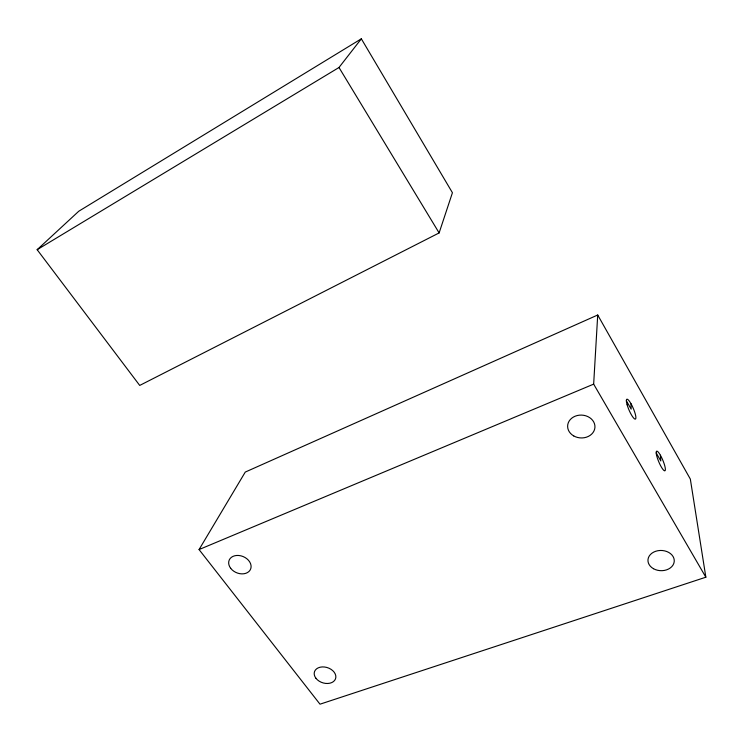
<?xml version="1.0" encoding="UTF-8"?>
<svg xmlns="http://www.w3.org/2000/svg" width="743" height="743" viewBox="0 0 743 743"><rect width="100%" height="100%" fill="white"/><g stroke="black" fill="none" stroke-linecap="round" stroke-linejoin="round"><path stroke-width="1.11" d="M705.85 577.209L593.657 384.131L597.716 315.004L245.264 472.074L199.059 549.569L320.001 704.188L705.85 577.209L690.331 479.059L597.716 315.004M439.122 232.921L452.431 192.734L361.339 38.812L78.758 211.244L37.15 249.694L139.721 385.431L439.122 232.921L338.994 67.492L361.339 38.812M37.15 249.694L338.994 67.492M199.059 549.569L593.657 384.131M626.358 400.774L631.151 409.133L630.965 403.681M656.199 452.924L660.796 460.948L660.388 455.199M656.478 454.8A10.681 2.183 67.2 0 0 664.335 470.737A10.681 2.183 67.2 0 0 661.539 457.372A10.681 2.183 67.2 0 0 656.478 454.8M627.111 404.759A10.829 2.285 66.7 0 0 635.376 419.117A10.829 2.285 66.7 0 0 630.909 403.579A10.829 2.285 66.7 0 0 627.111 404.759M230.692 568.311A11.619 8.73 22.9 0 0 250.066 570.16A11.619 8.73 22.9 0 0 238.884 555.495A11.619 8.73 22.9 0 0 230.692 568.311M315.924 678.257A11.099 7.941 17.9 0 0 334.675 680.356A11.099 7.941 17.9 0 0 324.487 667A11.099 7.941 17.9 0 0 315.924 678.257M573.707 435.918A13.68 11.433 3 0 0 594.929 427.466A13.68 11.433 3 0 0 575.212 416.182A13.68 11.433 3 0 0 573.707 435.918M653.468 568.701A13.16 10.114 2 0 0 674.207 561.736A13.16 10.114 2 0 0 655.66 551.287A13.16 10.114 2 0 0 653.468 568.701"/></g></svg>
